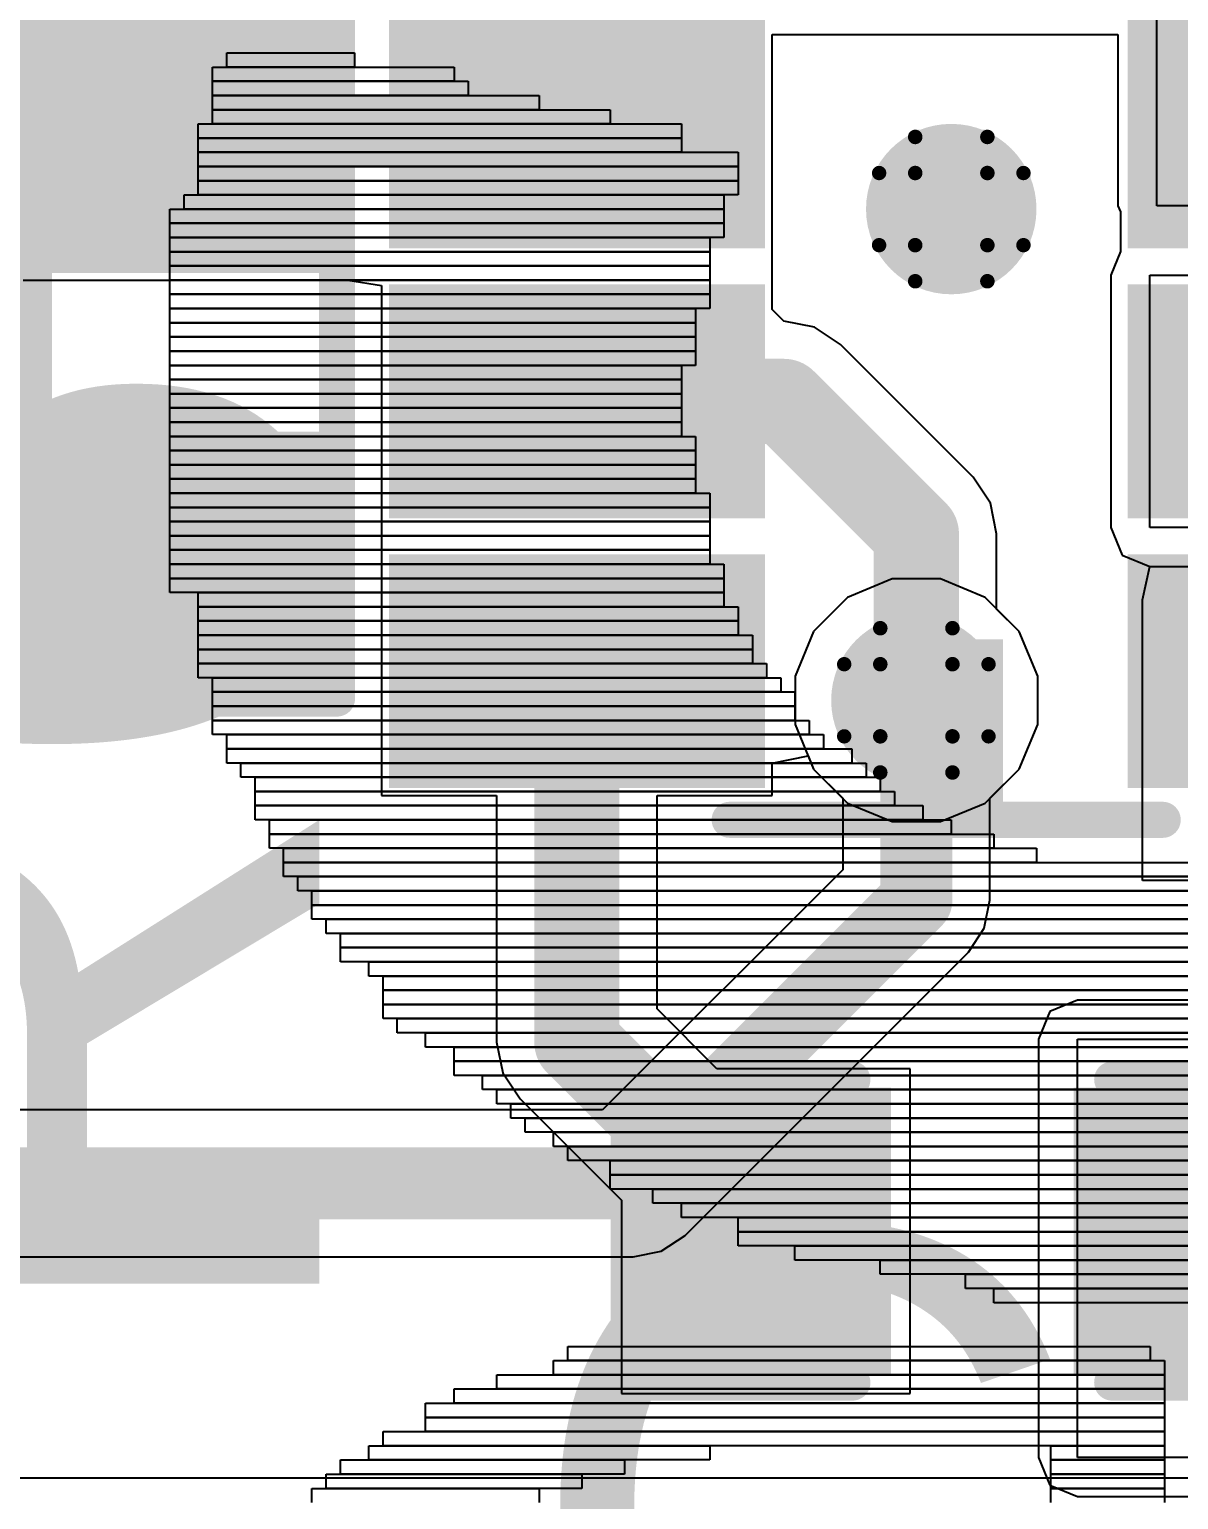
# Model space of a CAD drawing. Header units: inches. Extents: x -1 to 13, y -1.6 to 0.5.
# Drawn here: x 1.1468 to 1.306, y -1.3628 to -1.1591 of the extents above; entities that cross this region are included whole.
import ezdxf

# ---------------------------------------------------------------- set-up
doc = ezdxf.new("R2010")
doc.units = ezdxf.units.IN
doc.header["$MEASUREMENT"] = 0
for name, color, linetype in [('Bottom Layer', 5, 'Continuous'), ('Bottom Overlay', 54, 'Continuous'), ('Drill Drawing', 1, 'Continuous'), ('Top Glue Points', 56, 'Continuous'), ('Top Layer', 1, 'Continuous'), ('Top Overlay', 2, 'Continuous'), ('Top Paste', 8, 'Continuous'), ('Top Solder', 216, 'Continuous'), ('Via Holes', 16, 'Continuous')]:
    doc.layers.add(name, color=color, linetype=linetype)
doc.styles.add('Arial', font='', dxfattribs={"height": 0.2})
doc.styles.get('Arial').set_extended_font_data('Arial')

# ---------------------------------------------------------------- blocks, each defined once
blk = doc.blocks.new('SOT_23_6_THIN_18')
at = {"layer": 'Top Layer'}
for points in [[(-0.07323, 0.04961), (-0.02913, 0.04961), (-0.02913, 0.0252), (-0.07323, 0.0252)], [(0.02913, 0.04961), (0.07323, 0.04961), (0.07323, 0.0252), (0.02913, 0.0252)], [(-0.07323, 0.0122), (-0.02913, 0.0122), (-0.02913, -0.0122), (-0.07323, -0.0122)], [(0.02913, 0.0122), (0.07323, 0.0122), (0.07323, -0.0122), (0.02913, -0.0122)], [(-0.07323, -0.0252), (-0.02913, -0.0252), (-0.02913, -0.04961), (-0.07323, -0.04961)], [(0.02913, -0.0252), (0.07323, -0.0252), (0.07323, -0.04961), (0.02913, -0.04961)]]:
    blk.add_hatch(color=1, dxfattribs=at).paths.add_polyline_path(points)
at = {"layer": 'Top Paste'}
for points in [[(-0.07323, 0.04961), (-0.02913, 0.04961), (-0.02913, 0.0252), (-0.07323, 0.0252)], [(0.02913, 0.04961), (0.07323, 0.04961), (0.07323, 0.0252), (0.02913, 0.0252)], [(-0.07323, 0.0122), (-0.02913, 0.0122), (-0.02913, -0.0122), (-0.07323, -0.0122)], [(0.02913, 0.0122), (0.07323, 0.0122), (0.07323, -0.0122), (0.02913, -0.0122)], [(-0.07323, -0.0252), (-0.02913, -0.0252), (-0.02913, -0.04961), (-0.07323, -0.04961)], [(0.02913, -0.0252), (0.07323, -0.0252), (0.07323, -0.04961), (0.02913, -0.04961)]]:
    blk.add_hatch(color=8, dxfattribs=at).paths.add_polyline_path(points)
at = {"layer": 'Top Solder'}
for points in [[(-0.07723, 0.05361), (-0.02513, 0.05361), (-0.02513, 0.0212), (-0.07723, 0.0212)], [(0.02513, 0.05361), (0.07723, 0.05361), (0.07723, 0.0212), (0.02513, 0.0212)], [(-0.07723, 0.0162), (-0.02513, 0.0162), (-0.02513, -0.0162), (-0.07723, -0.0162)], [(0.02513, 0.0162), (0.07723, 0.0162), (0.07723, -0.0162), (0.02513, -0.0162)], [(-0.07723, -0.0212), (-0.02513, -0.0212), (-0.02513, -0.05361), (-0.07723, -0.05361)], [(0.02513, -0.0212), (0.07723, -0.0212), (0.07723, -0.05361), (0.02513, -0.05361)]]:
    blk.add_hatch(color=216, dxfattribs=at).paths.add_polyline_path(points)
at = {"layer": 'Top Overlay', "const_width": 0.005}
for points in [[(0.03, 0.058), (-0.03, 0.058)], [(0.031, -0.058), (-0.03, -0.058)]]:
    blk.add_lwpolyline(points, dxfattribs=at)
at = {"layer": 'Top Overlay'}
for points, const_width in [([(-0.03125, 0.058, 1), (-0.02875, 0.058, 1)], 0.0025), ([(0.02875, 0.058, 1), (0.03125, 0.058, 1)], 0.0025), ([(-0.08276, 0.038, 1), (-0.08724, 0.038, 1)], 0.01), ([(-0.08974, 0.038, 1), (-0.08474, 0.038, 1)], 0.005), ([(-0.08526, 0.038, 1), (-0.08026, 0.038, 1)], 0.005), ([(-0.03125, -0.058, 1), (-0.02875, -0.058, 1)], 0.0025), ([(0.02975, -0.058, 1), (0.03225, -0.058, 1)], 0.0025)]:
    blk.add_lwpolyline(points, format="xyb", close=True, dxfattribs=dict(at, const_width=const_width))
blk = doc.blocks.new('CAP_0603_27')
at = {"layer": 'Top Layer'}
for points in [[(-0.015, 0.0175), (-0.015, -0.0175), (-0.045, -0.0175), (-0.045, 0.0175)], [(0.045, 0.0175), (0.045, -0.0175), (0.015, -0.0175), (0.015, 0.0175)]]:
    blk.add_hatch(color=1, dxfattribs=at).paths.add_polyline_path(points)
at = {"layer": 'Top Paste'}
for points in [[(-0.015, 0.0175), (-0.015, -0.0175), (-0.045, -0.0175), (-0.045, 0.0175)], [(0.045, 0.0175), (0.045, -0.0175), (0.015, -0.0175), (0.015, 0.0175)]]:
    blk.add_hatch(color=8, dxfattribs=at).paths.add_polyline_path(points)
at = {"layer": 'Top Solder'}
for points in [[(-0.01264, 0.01986), (-0.01264, -0.01986), (-0.04736, -0.01986), (-0.04736, 0.01986)], [(0.04736, 0.01986), (0.04736, -0.01986), (0.01264, -0.01986), (0.01264, 0.01986)]]:
    blk.add_hatch(color=216, dxfattribs=at).paths.add_polyline_path(points)
at = {"layer": 'Top Overlay', "const_width": 0.005}
for points in [[(-0.049, 0.021), (-0.049, -0.021)], [(-0.018, 0.021), (-0.049, 0.021)], [(0.049, 0.021), (0.018, 0.021)], [(0.049, 0.021), (0.049, -0.021)], [(-0.018, -0.021), (-0.049, -0.021)], [(0.049, -0.021), (0.018, -0.021)]]:
    blk.add_lwpolyline(points, dxfattribs=at)
at = {"layer": 'Top Overlay', "const_width": 0.0025}
for points in [[(-0.05025, 0.021, 1), (-0.04775, 0.021, 1)], [(-0.05025, 0.021, 1), (-0.04775, 0.021, 1)], [(-0.01925, 0.021, 1), (-0.01675, 0.021, 1)], [(0.01675, 0.021, 1), (0.01925, 0.021, 1)], [(0.04775, 0.021, 1), (0.05025, 0.021, 1)], [(0.04775, 0.021, 1), (0.05025, 0.021, 1)], [(-0.05025, -0.021, 1), (-0.04775, -0.021, 1)], [(-0.05025, -0.021, 1), (-0.04775, -0.021, 1)], [(-0.01925, -0.021, 1), (-0.01675, -0.021, 1)], [(0.01675, -0.021, 1), (0.01925, -0.021, 1)], [(0.04775, -0.021, 1), (0.05025, -0.021, 1)], [(0.04775, -0.021, 1), (0.05025, -0.021, 1)]]:
    blk.add_lwpolyline(points, format="xyb", close=True, dxfattribs=at)
blk = doc.blocks.new('RES_0603_104')
at = {"layer": 'Top Layer'}
for points in [[(-0.015, 0.0175), (-0.015, -0.0175), (-0.045, -0.0175), (-0.045, 0.0175)], [(0.045, 0.0175), (0.045, -0.0175), (0.015, -0.0175), (0.015, 0.0175)]]:
    blk.add_hatch(color=1, dxfattribs=at).paths.add_polyline_path(points)
at = {"layer": 'Top Paste'}
for points in [[(-0.015, 0.0175), (-0.015, -0.0175), (-0.045, -0.0175), (-0.045, 0.0175)], [(0.045, 0.0175), (0.045, -0.0175), (0.015, -0.0175), (0.015, 0.0175)]]:
    blk.add_hatch(color=8, dxfattribs=at).paths.add_polyline_path(points)
at = {"layer": 'Top Solder'}
for points in [[(-0.011, 0.0215), (-0.011, -0.0215), (-0.049, -0.0215), (-0.049, 0.0215)], [(0.049, 0.0215), (0.049, -0.0215), (0.011, -0.0215), (0.011, 0.0215)]]:
    blk.add_hatch(color=216, dxfattribs=at).paths.add_polyline_path(points)
at = {"layer": 'Top Overlay', "const_width": 0.005}
for points in [[(0.048, 0.021), (-0.048, 0.021)], [(-0.048, -0.021), (-0.048, 0.021)], [(0.048, -0.021), (0.048, 0.021)], [(0.048, -0.021), (-0.048, -0.021)]]:
    blk.add_lwpolyline(points, dxfattribs=at)
at = {"layer": 'Top Overlay', "const_width": 0.0025}
for points in [[(-0.04925, 0.021, 1), (-0.04675, 0.021, 1)], [(-0.04925, 0.021, 1), (-0.04675, 0.021, 1)], [(0.04675, 0.021, 1), (0.04925, 0.021, 1)], [(0.04675, 0.021, 1), (0.04925, 0.021, 1)], [(-0.04925, -0.021, 1), (-0.04675, -0.021, 1)], [(-0.04925, -0.021, 1), (-0.04675, -0.021, 1)], [(0.04675, -0.021, 1), (0.04925, -0.021, 1)], [(0.04675, -0.021, 1), (0.04925, -0.021, 1)]]:
    blk.add_lwpolyline(points, format="xyb", close=True, dxfattribs=at)

msp = doc.modelspace()

# ---------------------------------------------------------------- hatches: boundary and pattern name
at = {"layer": 'Bottom Layer'}
h = msp.add_hatch(color=5, dxfattribs=at)
edge = h.paths.add_edge_path()
edge.add_arc((1.2745, -1.18396), 0.01181, 0, 360)
h = msp.add_hatch(color=5, dxfattribs=at)
edge = h.paths.add_edge_path()
edge.add_arc((1.26967, -1.25205), 0.01181, 0, 360)
at = {"layer": 'Top Glue Points'}
msp.add_hatch(color=56, dxfattribs=at).paths.add_polyline_path([(1.26593, -1.26723), (1.28167, -1.26723), (1.28167, -1.24361), (1.26593, -1.24361)])
at = {"layer": 'Top Layer'}
h = msp.add_hatch(color=1, dxfattribs=at)
edge = h.paths.add_edge_path()
edge.add_arc((1.2745, -1.18396), 0.01181, 0, 360)
h = msp.add_hatch(color=1, dxfattribs=at)
edge = h.paths.add_edge_path()
edge.add_arc((1.26967, -1.25205), 0.01181, 0, 360)
at = {"layer": 'Via Holes'}
h = msp.add_hatch(color=7, dxfattribs=at)
edge = h.paths.add_edge_path()
edge.add_arc((1.2745, -1.18396), 0.00591, 0, 360)
h = msp.add_hatch(color=7, dxfattribs=at)
edge = h.paths.add_edge_path()
edge.add_arc((1.26967, -1.25205), 0.00591, 0, 360)

# ---------------------------------------------------------------- linework, layer by layer
at = {"layer": 'Bottom Layer'}
for p, q in [((1.26632, -1.23523), (1.26014, -1.23779)), ((1.27301, -1.23523), (1.26632, -1.23523)), ((1.27919, -1.23779), (1.27301, -1.23523)), ((1.26014, -1.23779), (1.25541, -1.24252)), ((1.28392, -1.24252), (1.27919, -1.23779)), ((1.25541, -1.24252), (1.25285, -1.2487)), ((1.28648, -1.2487), (1.28392, -1.24252)), ((1.25285, -1.2487), (1.25285, -1.25539)), ((1.28648, -1.25539), (1.28648, -1.2487)), ((1.25285, -1.25539), (1.25541, -1.26157)), ((1.28392, -1.26157), (1.28648, -1.25539)), ((1.25541, -1.26157), (1.25947, -1.26562)), ((1.27986, -1.26562), (1.28392, -1.26157)), ((1.25947, -1.26562), (1.25947, -1.27552)), ((1.27986, -1.27974), (1.27986, -1.26562)), ((1.25947, -1.27552), (1.22619, -1.3088)), ((1.27908, -1.28365), (1.27986, -1.27974)), ((1.27687, -1.28695), (1.27908, -1.28365)), ((1.23762, -1.32621), (1.27687, -1.28695)), ((1.22619, -1.3088), (1.05858, -1.3088)), ((1.23431, -1.32842), (1.23762, -1.32621)), ((1.23041, -1.3292), (1.23431, -1.32842)), ((1.05858, -1.3292), (1.23041, -1.3292)), ((1.33209, -1.35985), (0.52352, -1.35985))]:
    msp.add_line(p, q, dxfattribs=at)
at = {"layer": 'Bottom Layer', "const_width": 0.01}
for points in [[(1.26967, -1.27974), (1.26967, -1.25205)], [(1.23041, -1.319), (1.26967, -1.27974)], [(1.045, -1.319), (1.23041, -1.319)]]:
    msp.add_lwpolyline(points, dxfattribs=at)
at = {"layer": 'Bottom Layer', "const_width": 0.005}
for points in [[(1.26717, -1.25205, 1), (1.27216, -1.25205, 1)], [(1.26717, -1.27974, 1), (1.27216, -1.27974, 1)], [(1.26717, -1.27974, 1), (1.27216, -1.27974, 1)], [(1.22791, -1.319, 1), (1.23291, -1.319, 1)], [(1.22791, -1.319, 1), (1.23291, -1.319, 1)]]:
    msp.add_lwpolyline(points, format="xyb", close=True, dxfattribs=at)
at = {"layer": 'Bottom Overlay'}
for p, q in [((1.1741, -1.16428), (1.1741, -1.16231)), ((1.1741, -1.16231), (1.19182, -1.16231)), ((1.19182, -1.16231), (1.19182, -1.16428)), ((1.17214, -1.16625), (1.17214, -1.16428)), ((1.17214, -1.16428), (1.20561, -1.16428)), ((1.19182, -1.16428), (1.1741, -1.16428)), ((1.20561, -1.16428), (1.20561, -1.16625)), ((1.17214, -1.16822), (1.17214, -1.16625)), ((1.17214, -1.16625), (1.20758, -1.16625)), ((1.20561, -1.16625), (1.17214, -1.16625)), ((1.20758, -1.16625), (1.20758, -1.16822)), ((1.17214, -1.17018), (1.17214, -1.16822)), ((1.17214, -1.16822), (1.21741, -1.16822)), ((1.20758, -1.16822), (1.17214, -1.16822)), ((1.21741, -1.16822), (1.21741, -1.17018)), ((1.21741, -1.17018), (1.17214, -1.17018)), ((1.17214, -1.17215), (1.17214, -1.17018)), ((1.17214, -1.17018), (1.22725, -1.17018)), ((1.22725, -1.17018), (1.22725, -1.17215)), ((1.17017, -1.17412), (1.17017, -1.17215)), ((1.17017, -1.17215), (1.2371, -1.17215)), ((1.22725, -1.17215), (1.17214, -1.17215)), ((1.2371, -1.17215), (1.2371, -1.17412)), ((1.2371, -1.17412), (1.17017, -1.17412)), ((1.17017, -1.17609), (1.17017, -1.17412)), ((1.17017, -1.17412), (1.2371, -1.17412)), ((1.2371, -1.17412), (1.2371, -1.17609)), ((1.17017, -1.17806), (1.17017, -1.17609)), ((1.17017, -1.17609), (1.24497, -1.17609)), ((1.2371, -1.17609), (1.17017, -1.17609)), ((1.24497, -1.17609), (1.24497, -1.17806)), ((1.24497, -1.17806), (1.17017, -1.17806)), ((1.17017, -1.18003), (1.17017, -1.17806)), ((1.17017, -1.17806), (1.24497, -1.17806)), ((1.24497, -1.17806), (1.24497, -1.18003)), ((1.24497, -1.18003), (1.17017, -1.18003)), ((1.17017, -1.182), (1.17017, -1.18003)), ((1.17017, -1.18003), (1.24497, -1.18003)), ((1.24497, -1.18003), (1.24497, -1.182)), ((1.1682, -1.18396), (1.1682, -1.182)), ((1.1682, -1.182), (1.243, -1.182)), ((1.24497, -1.182), (1.17017, -1.182)), ((1.243, -1.182), (1.243, -1.18396)), ((1.16623, -1.18593), (1.16623, -1.18396)), ((1.16623, -1.18396), (1.243, -1.18396)), ((1.243, -1.18593), (1.16623, -1.18593)), ((1.16623, -1.1879), (1.16623, -1.18593)), ((1.16623, -1.18593), (1.243, -1.18593)), ((1.243, -1.18396), (1.1682, -1.18396)), ((1.243, -1.18396), (1.243, -1.18593)), ((1.243, -1.18593), (1.243, -1.1879)), ((1.243, -1.1879), (1.16623, -1.1879)), ((1.16623, -1.18987), (1.16623, -1.1879)), ((1.16623, -1.1879), (1.24104, -1.1879)), ((1.24104, -1.1879), (1.24104, -1.18987)), ((1.24104, -1.18987), (1.16623, -1.18987)), ((1.16623, -1.19184), (1.16623, -1.18987)), ((1.16623, -1.18987), (1.24104, -1.18987)), ((1.24104, -1.18987), (1.24104, -1.19184)), ((1.16623, -1.19381), (1.16623, -1.19184)), ((1.16623, -1.19184), (1.24104, -1.19184)), ((1.24104, -1.19184), (1.16623, -1.19184)), ((1.24104, -1.19184), (1.24104, -1.19381)), ((1.24104, -1.19381), (1.16623, -1.19381)), ((1.16623, -1.19577), (1.16623, -1.19381)), ((1.16623, -1.19381), (1.24104, -1.19381)), ((1.24104, -1.19381), (1.24104, -1.19577)), ((1.24104, -1.19577), (1.16623, -1.19577)), ((1.16623, -1.19774), (1.16623, -1.19577)), ((1.16623, -1.19577), (1.24104, -1.19577)), ((1.24104, -1.19577), (1.24104, -1.19774)), ((1.24104, -1.19774), (1.16623, -1.19774)), ((1.16623, -1.19971), (1.16623, -1.19774)), ((1.16623, -1.19774), (1.23907, -1.19774)), ((1.23907, -1.19774), (1.23907, -1.19971)), ((1.16623, -1.20168), (1.16623, -1.19971)), ((1.16623, -1.19971), (1.23907, -1.19971)), ((1.23907, -1.19971), (1.16623, -1.19971)), ((1.23907, -1.19971), (1.23907, -1.20168)), ((1.23907, -1.20168), (1.16623, -1.20168)), ((1.16623, -1.20365), (1.16623, -1.20168)), ((1.16623, -1.20168), (1.23907, -1.20168)), ((1.23907, -1.20168), (1.23907, -1.20365)), ((1.16623, -1.20562), (1.16623, -1.20365)), ((1.16623, -1.20365), (1.23907, -1.20365)), ((1.23907, -1.20365), (1.16623, -1.20365)), ((1.23907, -1.20365), (1.23907, -1.20562)), ((1.23907, -1.20562), (1.16623, -1.20562)), ((1.16623, -1.20759), (1.16623, -1.20562)), ((1.16623, -1.20562), (1.2371, -1.20562)), ((1.2371, -1.20562), (1.2371, -1.20759)), ((1.2371, -1.20759), (1.16623, -1.20759)), ((1.16623, -1.20955), (1.16623, -1.20759)), ((1.16623, -1.20759), (1.2371, -1.20759)), ((1.2371, -1.20759), (1.2371, -1.20955)), ((1.2371, -1.20955), (1.16623, -1.20955)), ((1.16623, -1.21152), (1.16623, -1.20955)), ((1.16623, -1.20955), (1.2371, -1.20955)), ((1.2371, -1.20955), (1.2371, -1.21152)), ((1.16623, -1.21349), (1.16623, -1.21152)), ((1.16623, -1.21152), (1.2371, -1.21152)), ((1.2371, -1.21152), (1.16623, -1.21152)), ((1.2371, -1.21152), (1.2371, -1.21349)), ((1.16623, -1.21546), (1.16623, -1.21349)), ((1.16623, -1.21349), (1.2371, -1.21349)), ((1.2371, -1.21349), (1.16623, -1.21349)), ((1.2371, -1.21349), (1.2371, -1.21546)), ((1.2371, -1.21546), (1.16623, -1.21546)), ((1.16623, -1.21743), (1.16623, -1.21546)), ((1.16623, -1.21546), (1.23907, -1.21546)), ((1.23907, -1.21546), (1.23907, -1.21743)), ((1.16623, -1.2194), (1.16623, -1.21743)), ((1.16623, -1.21743), (1.23907, -1.21743)), ((1.23907, -1.21743), (1.16623, -1.21743)), ((1.23907, -1.21743), (1.23907, -1.2194)), ((1.23907, -1.2194), (1.16623, -1.2194)), ((1.16623, -1.22137), (1.16623, -1.2194)), ((1.16623, -1.2194), (1.23907, -1.2194)), ((1.23907, -1.2194), (1.23907, -1.22137)), ((1.23907, -1.22137), (1.16623, -1.22137)), ((1.16623, -1.22333), (1.16623, -1.22137)), ((1.16623, -1.22137), (1.23907, -1.22137)), ((1.23907, -1.22137), (1.23907, -1.22333)), ((1.23907, -1.22333), (1.16623, -1.22333)), ((1.16623, -1.2253), (1.16623, -1.22333)), ((1.16623, -1.22333), (1.24104, -1.22333)), ((1.24104, -1.22333), (1.24104, -1.2253)), ((1.16623, -1.22727), (1.16623, -1.2253)), ((1.16623, -1.2253), (1.24104, -1.2253)), ((1.24104, -1.2253), (1.16623, -1.2253)), ((1.24104, -1.2253), (1.24104, -1.22727)), ((1.24104, -1.22727), (1.16623, -1.22727)), ((1.16623, -1.22924), (1.16623, -1.22727)), ((1.16623, -1.22727), (1.24104, -1.22727)), ((1.24104, -1.22727), (1.24104, -1.22924)), ((1.24104, -1.22924), (1.16623, -1.22924)), ((1.16623, -1.23121), (1.16623, -1.22924)), ((1.16623, -1.22924), (1.24104, -1.22924)), ((1.24104, -1.22924), (1.24104, -1.23121)), ((1.16623, -1.23318), (1.16623, -1.23121)), ((1.16623, -1.23121), (1.24104, -1.23121)), ((1.24104, -1.23121), (1.16623, -1.23121)), ((1.24104, -1.23121), (1.24104, -1.23318)), ((1.16623, -1.23514), (1.16623, -1.23318)), ((1.16623, -1.23318), (1.243, -1.23318)), ((1.24104, -1.23318), (1.16623, -1.23318)), ((1.243, -1.23318), (1.243, -1.23514)), ((1.243, -1.23514), (1.16623, -1.23514)), ((1.16623, -1.23711), (1.16623, -1.23514)), ((1.16623, -1.23514), (1.243, -1.23514)), ((1.243, -1.23514), (1.243, -1.23711)), ((1.243, -1.23711), (1.16623, -1.23711)), ((1.17017, -1.23908), (1.17017, -1.23711)), ((1.17017, -1.23711), (1.243, -1.23711)), ((1.243, -1.23711), (1.243, -1.23908)), ((1.243, -1.23908), (1.17017, -1.23908)), ((1.17017, -1.24105), (1.17017, -1.23908)), ((1.17017, -1.23908), (1.24497, -1.23908)), ((1.24497, -1.23908), (1.24497, -1.24105)), ((1.24497, -1.24105), (1.17017, -1.24105)), ((1.17017, -1.24302), (1.17017, -1.24105)), ((1.17017, -1.24105), (1.24497, -1.24105)), ((1.24497, -1.24302), (1.17017, -1.24302)), ((1.17017, -1.24499), (1.17017, -1.24302)), ((1.17017, -1.24302), (1.24694, -1.24302)), ((1.24497, -1.24105), (1.24497, -1.24302)), ((1.24694, -1.24302), (1.24694, -1.24499)), ((1.17017, -1.24696), (1.17017, -1.24499)), ((1.17017, -1.24499), (1.24694, -1.24499)), ((1.24694, -1.24499), (1.17017, -1.24499)), ((1.24694, -1.24499), (1.24694, -1.24696)), ((1.24694, -1.24696), (1.17017, -1.24696)), ((1.17017, -1.24892), (1.17017, -1.24696)), ((1.17017, -1.24696), (1.24891, -1.24696)), ((1.24891, -1.24696), (1.24891, -1.24892)), ((1.24891, -1.24892), (1.17017, -1.24892)), ((1.17214, -1.25089), (1.17214, -1.24892)), ((1.17214, -1.24892), (1.25089, -1.24892)), ((1.25089, -1.24892), (1.25089, -1.25089)), ((1.17214, -1.25286), (1.17214, -1.25089)), ((1.17214, -1.25089), (1.25284, -1.25089)), ((1.25089, -1.25089), (1.17214, -1.25089)), ((1.25284, -1.25089), (1.25284, -1.25286)), ((1.25284, -1.25286), (1.17214, -1.25286)), ((1.17214, -1.25483), (1.17214, -1.25286)), ((1.17214, -1.25286), (1.25284, -1.25286)), ((1.25284, -1.25286), (1.25284, -1.25483)), ((1.25284, -1.25483), (1.17214, -1.25483)), ((1.17214, -1.2568), (1.17214, -1.25483)), ((1.17214, -1.25483), (1.25482, -1.25483)), ((1.25482, -1.25483), (1.25482, -1.2568)), ((1.25482, -1.2568), (1.17214, -1.2568)), ((1.1741, -1.25877), (1.1741, -1.2568)), ((1.1741, -1.2568), (1.25679, -1.2568)), ((1.25679, -1.2568), (1.25679, -1.25877)), ((1.1741, -1.26074), (1.1741, -1.25877)), ((1.1741, -1.25877), (1.26073, -1.25877)), ((1.25679, -1.25877), (1.1741, -1.25877)), ((1.26073, -1.25877), (1.26073, -1.26074)), ((1.26073, -1.26074), (1.1741, -1.26074)), ((1.17607, -1.2627), (1.17607, -1.26074)), ((1.17607, -1.26074), (1.26269, -1.26074)), ((1.26269, -1.26074), (1.26269, -1.2627)), ((1.26269, -1.2627), (1.17607, -1.2627)), ((1.17805, -1.26467), (1.17805, -1.2627)), ((1.17805, -1.2627), (1.26466, -1.2627)), ((1.26466, -1.2627), (1.26466, -1.26467)), ((1.26466, -1.26467), (1.17805, -1.26467)), ((1.17805, -1.26664), (1.17805, -1.26467)), ((1.17805, -1.26467), (1.26662, -1.26467)), ((1.26662, -1.26467), (1.26662, -1.26664)), ((1.17805, -1.26861), (1.17805, -1.26664)), ((1.17805, -1.26664), (1.27056, -1.26664)), ((1.26662, -1.26664), (1.17805, -1.26664)), ((1.27056, -1.26664), (1.27056, -1.26861)), ((1.27056, -1.26861), (1.17805, -1.26861)), ((1.18002, -1.27058), (1.18002, -1.26861)), ((1.18002, -1.26861), (1.2745, -1.26861)), ((1.2745, -1.26861), (1.2745, -1.27058)), ((1.18002, -1.27255), (1.18002, -1.27058)), ((1.18002, -1.27058), (1.28041, -1.27058)), ((1.2745, -1.27058), (1.18002, -1.27058)), ((1.28041, -1.27058), (1.28041, -1.27255)), ((1.28041, -1.27255), (1.18002, -1.27255)), ((1.18199, -1.27451), (1.18199, -1.27255)), ((1.18199, -1.27255), (1.28632, -1.27255)), ((1.28632, -1.27255), (1.28632, -1.27451)), ((1.18199, -1.27648), (1.18199, -1.27451)), ((1.18199, -1.27451), (1.4123, -1.27451)), ((1.28632, -1.27451), (1.18199, -1.27451)), ((1.4123, -1.27648), (1.18199, -1.27648)), ((1.18396, -1.27845), (1.18396, -1.27648)), ((1.18396, -1.27648), (1.41033, -1.27648)), ((1.41033, -1.27845), (1.18396, -1.27845)), ((1.18592, -1.28042), (1.18592, -1.27845)), ((1.18592, -1.27845), (1.41033, -1.27845)), ((1.41033, -1.28042), (1.18592, -1.28042)), ((1.18592, -1.28239), (1.18592, -1.28042)), ((1.18592, -1.28042), (1.41033, -1.28042)), ((1.41033, -1.28239), (1.18592, -1.28239)), ((1.18789, -1.28436), (1.18789, -1.28239)), ((1.18789, -1.28239), (1.40837, -1.28239)), ((1.40837, -1.28436), (1.18789, -1.28436)), ((1.18986, -1.28633), (1.18986, -1.28436)), ((1.18986, -1.28436), (1.4064, -1.28436)), ((1.4064, -1.28633), (1.18986, -1.28633)), ((1.18986, -1.28829), (1.18986, -1.28633)), ((1.18986, -1.28633), (1.40443, -1.28633)), ((1.40443, -1.28829), (1.18986, -1.28829)), ((1.19379, -1.29026), (1.19379, -1.28829)), ((1.19379, -1.28829), (1.40246, -1.28829)), ((1.40246, -1.29026), (1.19379, -1.29026)), ((1.19576, -1.29223), (1.19576, -1.29026)), ((1.19576, -1.29026), (1.40048, -1.29026)), ((1.40048, -1.29223), (1.19576, -1.29223)), ((1.19576, -1.2942), (1.19576, -1.29223)), ((1.19576, -1.29223), (1.40048, -1.29223)), ((1.40048, -1.2942), (1.19576, -1.2942)), ((1.19576, -1.29617), (1.19576, -1.2942)), ((1.19576, -1.2942), (1.39851, -1.2942)), ((1.39851, -1.29617), (1.19576, -1.29617)), ((1.19773, -1.29814), (1.19773, -1.29617)), ((1.19773, -1.29617), (1.39655, -1.29617)), ((1.39655, -1.29814), (1.19773, -1.29814)), ((1.20166, -1.30011), (1.20166, -1.29814)), ((1.20166, -1.29814), (1.39458, -1.29814)), ((1.39458, -1.30011), (1.20166, -1.30011)), ((1.20561, -1.30207), (1.20561, -1.30011)), ((1.20561, -1.30011), (1.39064, -1.30011)), ((1.39064, -1.30207), (1.20561, -1.30207)), ((1.20561, -1.30404), (1.20561, -1.30207)), ((1.20561, -1.30207), (1.38868, -1.30207)), ((1.38868, -1.30404), (1.20561, -1.30404)), ((1.20955, -1.30601), (1.20955, -1.30404)), ((1.20955, -1.30404), (1.38671, -1.30404)), ((1.38671, -1.30601), (1.20955, -1.30601)), ((1.21151, -1.30798), (1.21151, -1.30601)), ((1.21151, -1.30601), (1.38474, -1.30601)), ((1.38474, -1.30798), (1.21151, -1.30798)), ((1.21348, -1.30995), (1.21348, -1.30798)), ((1.21348, -1.30798), (1.38081, -1.30798)), ((1.38081, -1.30995), (1.21348, -1.30995)), ((1.21545, -1.31192), (1.21545, -1.30995)), ((1.21545, -1.30995), (1.38081, -1.30995)), ((1.38081, -1.31192), (1.21545, -1.31192)), ((1.21938, -1.31388), (1.21938, -1.31192)), ((1.21938, -1.31192), (1.37687, -1.31192)), ((1.37687, -1.31388), (1.21938, -1.31388)), ((1.22135, -1.31585), (1.22135, -1.31388)), ((1.22135, -1.31388), (1.37292, -1.31388)), ((1.37292, -1.31585), (1.22135, -1.31585)), ((1.22725, -1.31782), (1.22725, -1.31585)), ((1.22725, -1.31585), (1.36899, -1.31585)), ((1.22725, -1.31979), (1.22725, -1.31782)), ((1.22725, -1.31782), (1.36899, -1.31782)), ((1.36899, -1.31782), (1.22725, -1.31782)), ((1.36899, -1.31979), (1.22725, -1.31979)), ((1.23317, -1.32176), (1.23317, -1.31979)), ((1.23317, -1.31979), (1.36309, -1.31979)), ((1.36309, -1.32176), (1.23317, -1.32176)), ((1.2371, -1.32373), (1.2371, -1.32176)), ((1.2371, -1.32176), (1.35719, -1.32176)), ((1.35719, -1.32373), (1.2371, -1.32373)), ((1.24497, -1.3257), (1.24497, -1.32373)), ((1.24497, -1.32373), (1.35128, -1.32373)), ((1.35128, -1.3257), (1.24497, -1.3257)), ((1.24497, -1.32766), (1.24497, -1.3257)), ((1.24497, -1.3257), (1.3493, -1.3257)), ((1.3493, -1.32766), (1.24497, -1.32766)), ((1.25284, -1.32963), (1.25284, -1.32766)), ((1.25284, -1.32766), (1.34143, -1.32766)), ((1.34143, -1.32963), (1.25284, -1.32963)), ((1.26466, -1.3316), (1.26466, -1.32963)), ((1.26466, -1.32963), (1.33159, -1.32963)), ((1.33159, -1.3316), (1.26466, -1.3316)), ((1.27648, -1.33357), (1.27648, -1.3316)), ((1.27648, -1.3316), (1.31977, -1.3316)), ((1.31977, -1.33357), (1.27648, -1.33357)), ((1.28041, -1.33554), (1.28041, -1.33357)), ((1.28041, -1.33357), (1.31584, -1.33357)), ((1.31584, -1.33554), (1.28041, -1.33554)), ((1.22135, -1.34356), (1.22135, -1.34159)), ((1.22135, -1.34159), (1.30207, -1.34159)), ((1.30207, -1.34159), (1.30207, -1.34356)), ((1.21938, -1.34553), (1.21938, -1.34356)), ((1.21938, -1.34356), (1.30404, -1.34356)), ((1.30207, -1.34356), (1.22135, -1.34356)), ((1.30404, -1.34356), (1.30404, -1.34553)), ((1.21151, -1.3475), (1.21151, -1.34553)), ((1.21151, -1.34553), (1.30404, -1.34553)), ((1.30404, -1.34553), (1.21938, -1.34553)), ((1.30404, -1.34553), (1.30404, -1.3475)), ((1.20561, -1.34947), (1.20561, -1.3475)), ((1.20561, -1.3475), (1.30404, -1.3475)), ((1.30404, -1.3475), (1.21151, -1.3475)), ((1.30404, -1.3475), (1.30404, -1.34947)), ((1.20166, -1.35144), (1.20166, -1.34947)), ((1.20166, -1.34947), (1.30404, -1.34947)), ((1.30404, -1.34947), (1.20561, -1.34947)), ((1.30404, -1.34947), (1.30404, -1.35144)), ((1.20166, -1.3534), (1.20166, -1.35144)), ((1.20166, -1.35144), (1.30404, -1.35144)), ((1.30404, -1.35144), (1.20166, -1.35144)), ((1.30404, -1.35144), (1.30404, -1.3534)), ((1.19576, -1.35537), (1.19576, -1.3534)), ((1.19576, -1.3534), (1.30404, -1.3534)), ((1.30404, -1.3534), (1.20166, -1.3534)), ((1.30404, -1.3534), (1.30404, -1.35537)), ((1.19379, -1.35734), (1.19379, -1.35537)), ((1.19379, -1.35537), (1.24104, -1.35537)), ((1.30404, -1.35537), (1.19576, -1.35537)), ((1.24104, -1.35537), (1.24104, -1.35734)), ((1.28828, -1.35734), (1.28828, -1.35537)), ((1.28828, -1.35537), (1.30404, -1.35537)), ((1.30404, -1.35537), (1.30404, -1.35734)), ((1.18986, -1.35931), (1.18986, -1.35734)), ((1.18986, -1.35734), (1.22923, -1.35734)), ((1.24104, -1.35734), (1.19379, -1.35734)), ((1.22923, -1.35734), (1.22923, -1.35931)), ((1.28828, -1.35931), (1.28828, -1.35734)), ((1.28828, -1.35734), (1.30404, -1.35734)), ((1.30404, -1.35734), (1.28828, -1.35734)), ((1.30404, -1.35734), (1.30404, -1.35931)), ((1.18789, -1.36128), (1.18789, -1.35931)), ((1.18789, -1.35931), (1.22332, -1.35931)), ((1.22923, -1.35931), (1.18986, -1.35931)), ((1.22332, -1.35931), (1.22332, -1.36128)), ((1.30404, -1.35931), (1.28828, -1.35931)), ((1.28828, -1.36128), (1.28828, -1.35931)), ((1.28828, -1.35931), (1.30404, -1.35931)), ((1.30404, -1.35931), (1.30404, -1.36128)), ((1.18592, -1.36325), (1.18592, -1.36128)), ((1.18592, -1.36128), (1.21741, -1.36128)), ((1.22332, -1.36128), (1.18789, -1.36128)), ((1.21741, -1.36128), (1.21741, -1.36325)), ((1.28828, -1.36325), (1.28828, -1.36128)), ((1.28828, -1.36128), (1.30404, -1.36128)), ((1.30404, -1.36128), (1.28828, -1.36128)), ((1.30404, -1.36128), (1.30404, -1.36325))]:
    msp.add_line(p, q, dxfattribs=at)
at = {"layer": 'Drill Drawing', "const_width": 0.001}
for points in [[(1.269, -1.17396, 1), (1.27001, -1.17396, 1)], [(1.269, -1.17396, 1), (1.27001, -1.17396, 1)], [(1.279, -1.17396, 1), (1.28001, -1.17396, 1)], [(1.279, -1.17396, 1), (1.28001, -1.17396, 1)], [(1.26401, -1.17896, 1), (1.265, -1.17896, 1)], [(1.26401, -1.17896, 1), (1.265, -1.17896, 1)], [(1.269, -1.17896, 1), (1.27001, -1.17896, 1)], [(1.269, -1.17896, 1), (1.27001, -1.17896, 1)], [(1.279, -1.17896, 1), (1.28001, -1.17896, 1)], [(1.279, -1.17896, 1), (1.28001, -1.17896, 1)], [(1.28401, -1.17896, 1), (1.285, -1.17896, 1)], [(1.28401, -1.17896, 1), (1.285, -1.17896, 1)], [(1.26401, -1.18896, 1), (1.265, -1.18896, 1)], [(1.26401, -1.18896, 1), (1.265, -1.18896, 1)], [(1.269, -1.18896, 1), (1.27001, -1.18896, 1)], [(1.269, -1.18896, 1), (1.27001, -1.18896, 1)], [(1.279, -1.18896, 1), (1.28001, -1.18896, 1)], [(1.279, -1.18896, 1), (1.28001, -1.18896, 1)], [(1.28401, -1.18896, 1), (1.285, -1.18896, 1)], [(1.28401, -1.18896, 1), (1.285, -1.18896, 1)], [(1.269, -1.19396, 1), (1.27001, -1.19396, 1)], [(1.269, -1.19396, 1), (1.27001, -1.19396, 1)], [(1.279, -1.19396, 1), (1.28001, -1.19396, 1)], [(1.279, -1.19396, 1), (1.28001, -1.19396, 1)], [(1.26416, -1.24205, 1), (1.26517, -1.24205, 1)], [(1.26416, -1.24205, 1), (1.26517, -1.24205, 1)], [(1.27416, -1.24205, 1), (1.27517, -1.24205, 1)], [(1.27416, -1.24205, 1), (1.27517, -1.24205, 1)], [(1.25917, -1.24704, 1), (1.26016, -1.24704, 1)], [(1.25917, -1.24704, 1), (1.26016, -1.24704, 1)], [(1.26416, -1.24704, 1), (1.26517, -1.24704, 1)], [(1.26416, -1.24704, 1), (1.26517, -1.24704, 1)], [(1.27416, -1.24704, 1), (1.27517, -1.24704, 1)], [(1.27416, -1.24704, 1), (1.27517, -1.24704, 1)], [(1.27917, -1.24704, 1), (1.28016, -1.24704, 1)], [(1.27917, -1.24704, 1), (1.28016, -1.24704, 1)], [(1.25917, -1.25704, 1), (1.26016, -1.25704, 1)], [(1.25917, -1.25704, 1), (1.26016, -1.25704, 1)], [(1.26416, -1.25704, 1), (1.26517, -1.25704, 1)], [(1.26416, -1.25704, 1), (1.26517, -1.25704, 1)], [(1.27416, -1.25704, 1), (1.27517, -1.25704, 1)], [(1.27416, -1.25704, 1), (1.27517, -1.25704, 1)], [(1.27917, -1.25704, 1), (1.28016, -1.25704, 1)], [(1.27917, -1.25704, 1), (1.28016, -1.25704, 1)], [(1.26416, -1.26205, 1), (1.26517, -1.26205, 1)], [(1.26416, -1.26205, 1), (1.26517, -1.26205, 1)], [(1.27416, -1.26205, 1), (1.27517, -1.26205, 1)], [(1.27416, -1.26205, 1), (1.27517, -1.26205, 1)]]:
    msp.add_lwpolyline(points, format="xyb", close=True, dxfattribs=at)
at = {"layer": 'Drill Drawing', "const_width": 0.002}
for points in [[(1.26951, -1.17896), (1.26951, -1.17396)], [(1.26951, -1.17396), (1.2795, -1.17396)], [(1.2795, -1.17896), (1.2795, -1.17396)], [(1.2645, -1.18896), (1.2645, -1.17896)], [(1.2645, -1.17896), (1.26951, -1.17896)], [(1.2795, -1.17896), (1.28451, -1.17896)], [(1.28451, -1.18896), (1.28451, -1.17896)], [(1.2645, -1.18896), (1.26951, -1.18896)], [(1.26951, -1.19396), (1.26951, -1.18896)], [(1.2795, -1.18896), (1.28451, -1.18896)], [(1.2795, -1.19396), (1.2795, -1.18896)], [(1.26951, -1.19396), (1.2795, -1.19396)], [(1.26466, -1.24704), (1.26466, -1.24205)], [(1.26466, -1.24205), (1.27466, -1.24205)], [(1.27466, -1.24704), (1.27466, -1.24205)], [(1.25967, -1.25704), (1.25967, -1.24704)], [(1.25967, -1.24704), (1.26466, -1.24704)], [(1.27466, -1.24704), (1.27967, -1.24704)], [(1.27967, -1.25704), (1.27967, -1.24704)], [(1.25967, -1.25704), (1.26466, -1.25704)], [(1.26466, -1.26205), (1.26466, -1.25704)], [(1.27466, -1.25704), (1.27967, -1.25704)], [(1.27466, -1.26205), (1.27466, -1.25704)], [(1.26466, -1.26205), (1.27466, -1.26205)]]:
    msp.add_lwpolyline(points, dxfattribs=at)
at = {"layer": 'Top Layer'}
for p, q in [((1.303, -1.1835), (1.303, -1.1095)), ((1.24967, -1.18841), (1.24967, -1.15974)), ((1.24967, -1.15974), (1.29759, -1.15974)), ((1.29759, -1.15974), (1.29759, -1.1835)), ((1.29759, -1.1835), (1.29793, -1.18433)), ((1.34162, -1.1835), (1.303, -1.1835)), ((1.29793, -1.18433), (1.29793, -1.18986)), ((1.24967, -1.19041), (1.24967, -1.18841)), ((1.29793, -1.18986), (1.29659, -1.19311)), ((1.24967, -1.19786), (1.24967, -1.19041)), ((1.14589, -1.1938), (1.19057, -1.1938)), ((1.19057, -1.1938), (1.19089, -1.1938)), ((1.19089, -1.1938), (1.19557, -1.19457)), ((1.29659, -1.19311), (1.29659, -1.22811)), ((1.302, -1.22811), (1.302, -1.19311)), ((1.302, -1.19311), (1.35095, -1.19311)), ((1.19557, -1.19457), (1.19557, -1.19541)), ((1.19557, -1.19541), (1.19557, -1.22581)), ((1.2513, -1.19949), (1.24967, -1.19786)), ((1.25555, -1.20034), (1.2513, -1.19949)), ((1.25916, -1.20275), (1.25555, -1.20034)), ((1.27753, -1.22111), (1.25916, -1.20275)), ((1.27994, -1.22472), (1.27753, -1.22111)), ((1.19557, -1.22581), (1.19557, -1.23081)), ((1.28078, -1.22897), (1.27994, -1.22472)), ((1.29659, -1.22811), (1.29817, -1.23194)), ((1.35095, -1.22811), (1.302, -1.22811)), ((1.19557, -1.23081), (1.19557, -1.23281)), ((1.28078, -1.23939), (1.28078, -1.22897)), ((1.19557, -1.23281), (1.19557, -1.26522)), ((1.29817, -1.23194), (1.302, -1.23352)), ((1.301, -1.23814), (1.302, -1.23352)), ((1.302, -1.23352), (1.3487, -1.23352)), ((1.302, -1.23352), (1.34743, -1.23352)), ((1.301, -1.277), (1.301, -1.23814)), ((1.28392, -1.24252), (1.28078, -1.23939)), ((1.28648, -1.2487), (1.28392, -1.24252)), ((1.28648, -1.25539), (1.28648, -1.2487)), ((1.28392, -1.26157), (1.28648, -1.25539)), ((1.24967, -1.26076), (1.25467, -1.25976)), ((1.24967, -1.26522), (1.24967, -1.26076)), ((1.25467, -1.25976), (1.25541, -1.26157)), ((1.25541, -1.26157), (1.26014, -1.2663)), ((1.27919, -1.2663), (1.28392, -1.26157)), ((1.19557, -1.26522), (1.2115, -1.26522)), ((1.2115, -1.26522), (1.2115, -1.29943)), ((1.23374, -1.29482), (1.23374, -1.26522)), ((1.23374, -1.26522), (1.24967, -1.26522)), ((1.26014, -1.2663), (1.26632, -1.26886)), ((1.27301, -1.26886), (1.27919, -1.2663)), ((1.26632, -1.26886), (1.27301, -1.26886)), ((1.415, -1.277), (1.301, -1.277)), ((1.292, -1.29359), (1.28817, -1.29517)), ((1.34042, -1.29359), (1.292, -1.29359)), ((1.24202, -1.30311), (1.23374, -1.29482)), ((1.28817, -1.29517), (1.28659, -1.299)), ((1.2115, -1.29943), (1.21235, -1.30368)), ((1.28659, -1.299), (1.28659, -1.357)), ((1.292, -1.357), (1.292, -1.299)), ((1.292, -1.299), (1.367, -1.299)), ((1.21235, -1.30368), (1.21476, -1.30729)), ((1.2688, -1.30311), (1.24202, -1.30311)), ((1.2688, -1.34811), (1.2688, -1.30311)), ((1.21476, -1.30729), (1.2288, -1.32133)), ((1.2288, -1.32133), (1.2288, -1.34811)), ((1.2288, -1.34811), (1.2688, -1.34811)), ((1.28659, -1.357), (1.28817, -1.36083)), ((1.367, -1.357), (1.292, -1.357)), ((1.28817, -1.36083), (1.292, -1.36241)), ((1.292, -1.36241), (1.367, -1.36241))]:
    msp.add_line(p, q, dxfattribs=at)
for points, const_width in [([(1.10898, -1.17321), (1.22262, -1.17321)], 0.01), ([(1.22262, -1.21061), (1.2513, -1.21061)], 0.01181), ([(1.2513, -1.21061), (1.26967, -1.22897)], 0.01181), ([(1.26967, -1.25205), (1.26967, -1.22897)], 0.01181), ([(1.22262, -1.29943), (1.22262, -1.24801)], 0.01181), ([(1.22262, -1.29943), (1.2488, -1.32561)], 0.01181)]:
    msp.add_lwpolyline(points, dxfattribs=dict(at, const_width=const_width))
for points, const_width in [([(1.22012, -1.17321, 1), (1.22512, -1.17321, 1)], 0.005), ([(1.21967, -1.21061, 1), (1.22557, -1.21061, 1)], 0.0059), ([(1.24835, -1.21061, 1), (1.25425, -1.21061, 1)], 0.0059), ([(1.24835, -1.21061, 1), (1.25425, -1.21061, 1)], 0.0059), ([(1.26671, -1.22897, 1), (1.27262, -1.22897, 1)], 0.0059), ([(1.26671, -1.22897, 1), (1.27262, -1.22897, 1)], 0.0059), ([(1.21967, -1.24801, 1), (1.22557, -1.24801, 1)], 0.0059), ([(1.26671, -1.25205, 1), (1.27262, -1.25205, 1)], 0.0059), ([(1.21967, -1.29943, 1), (1.22557, -1.29943, 1)], 0.0059), ([(1.21967, -1.29943, 1), (1.22557, -1.29943, 1)], 0.0059), ([(1.24585, -1.32561, 1), (1.25175, -1.32561, 1)], 0.0059)]:
    msp.add_lwpolyline(points, format="xyb", close=True, dxfattribs=dict(at, const_width=const_width))

# ---------------------------------------------------------------- block references
for name, p, rotation in [('SOT_23_6_THIN_18', (1.2738, -1.21061), 180), ('RES_0603_104', (1.16839, -1.2038), 270), ('CAP_0603_27', (1.2788, -1.32561), 180)]:
    msp.add_blockref(name, p, dxfattribs=dict(rotation=rotation))

# ---------------------------------------------------------------- texts
at = {"layer": 'Top Overlay', "style": 'Arial'}
msp.add_text('R6', height=0.0775, rotation=90, dxfattribs=at).set_placement((1.18692, -1.34179))
msp.add_text('C10', height=0.0775, dxfattribs=at).set_placement((1.21482, -1.40283))

doc.saveas('drawing.dxf')
